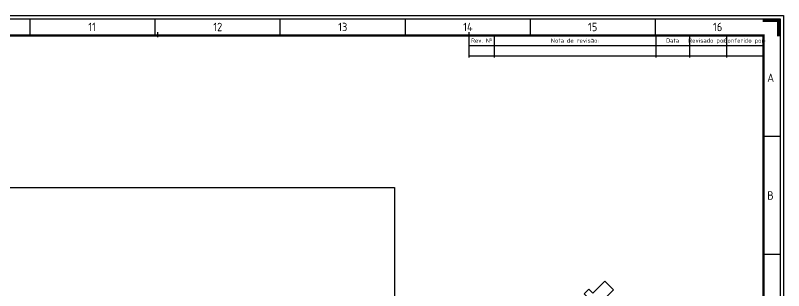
# Model space of a CAD drawing. Header units: millimetres. Extents: x 18768 to 1484868, y -11027 to 520152.
# Drawn here: x 1227618 to 1273271, y 168328 to 184707 of the extents above; entities that cross this region are included whole.
import ezdxf
from ezdxf.enums import TextEntityAlignment as Align

# ---------------------------------------------------------------- set-up
doc = ezdxf.new("R2010")
doc.units = ezdxf.units.MM
for name, color, linetype in [('018', 4, 'Continuous'), ('025', 3, 'Continuous'), ('035', 2, 'Continuous'), ('050', 166, 'Continuous'), ('100', 176, 'Continuous'), ('L025-CONTORNO', 7, 'Continuous'), ('L025-TEXTO', 7, 'Continuous')]:
    doc.layers.add(name, color=color, linetype=linetype)
doc.layers.add('L035-DEMOLIÇÃO', color=40, linetype='Continuous', plot=False)
doc.styles.add('ISO-CP--25', font='isocp.shx', dxfattribs={"height": 250})
doc.styles.add('ISO-CP--50', font='isocp.shx', dxfattribs={"height": 500})

# ---------------------------------------------------------------- blocks, each defined once
blk = doc.blocks.new('A0')
at = {"layer": '025'}
for points in [[(119300, 84500), (119300, 0), (0, 0), (0, 84500)], [(200, 84300), (119100, 84300), (119100, 200), (200, 200)]]:
    blk.add_lwpolyline(points, close=True, dxfattribs=at)
at = {"layer": '035'}
blk.add_line((100600, 82700), (118100, 82700), dxfattribs=at)
at = {"layer": '050'}
for p, q in [((74510, 84300), (74510, 83300)), ((81941, 84300), (81941, 83300)), ((89372, 84300), (89372, 83300)), ((96803, 84300), (96803, 83300)), ((104234, 84300), (104234, 83300)), ((111665, 84300), (111665, 83300)), ((119100, 77290), (118100, 77290)), ((119100, 70282), (118100, 70282))]:
    blk.add_line(p, q, dxfattribs=at)
at = {"layer": '100'}
for p, q in [((82050, 83300), (82150, 83300)), ((82065, 83300), (82135, 83300)), ((82100, 83500), (82100, 83200))]:
    blk.add_line(p, q, dxfattribs=at)
at = {"layer": '100', "const_width": 200}
blk.add_lwpolyline([(119000, 83250), (119000, 84200), (118050, 84200)], dxfattribs=at)
at = {"layer": '100', "const_width": 140}
blk.add_lwpolyline([(2700, 83300), (118100, 83300), (118100, 1200), (2700, 1200)], close=True, dxfattribs=at)
at = {"layer": '050', "style": 'ISO-CP--50'}
for s, p in [('11', (77981, 83558)), ('12', (85409, 83558)), ('13', (92832, 83558)), ('14', (100257, 83558)), ('15', (107676, 83558)), ('16', (115105, 83558)), ('A', (118327, 80542)), ('B', (118327, 73534))]:
    blk.add_text(s, height=500, dxfattribs=at).set_placement(p)
at = {"layer": 'L025-TEXTO', "style": 'ISO-CP--25'}
for s, p in [('Rev. Nº', (101350, 83125)), ('Nota de revisão:', (106899, 83125)), ('Data', (112700, 83125)), ('Revisado por:', (114800, 83125)), ('Conferido por:', (117000, 83125))]:
    blk.add_text(s, height=250, dxfattribs=at).set_placement(p, align=Align.TOP_CENTER)

msp = doc.modelspace()

# ---------------------------------------------------------------- linework, layer by layer
msp.add_lwpolyline([(1262720.725, 167944.246), (1263159.131, 168382.653), (1262650.014, 168891.769), (1261936.053, 168177.808), (1261692.91, 168420.952), (1261410.067, 168138.109), (1261653.21, 167894.966)])
at = {"layer": '018'}
msp.add_line((1254571.022, 182306.522), (1272071.022, 182306.522), dxfattribs=at)
at = {"layer": '035'}
for p, q in [((1256071.022, 183506.522), (1256071.022, 182206.522)), ((1265671.022, 183506.522), (1265671.022, 182206.522)), ((1267671.022, 183506.522), (1267671.022, 182206.522)), ((1269871.022, 183506.522), (1269871.022, 182206.522))]:
    msp.add_line(p, q, dxfattribs=at)
at = {"layer": '050'}
msp.add_line((1254571.022, 183506.522), (1254571.022, 182206.522), dxfattribs=at)
at = {"layer": '100'}
for p, q in [((1254571.022, 183706.522), (1254571.022, 183406.522)), ((1254521.022, 183506.522), (1254621.022, 183506.522)), ((1254536.022, 183506.522), (1254606.022, 183506.522))]:
    msp.add_line(p, q, dxfattribs=at)
at = {"layer": 'L035-DEMOLIÇÃO', "linetype": 'ByBlock', "lineweight": -2}
msp.add_lwpolyline([(1250142.418, 136941.079), (1158244.138, 136941.079), (1158244.138, 174469.673), (1250142.418, 174469.673)], close=True, dxfattribs=at)

# ---------------------------------------------------------------- block references
at = {"layer": 'L025-CONTORNO'}
msp.add_blockref('A0', (1153971.022, 100206.522), dxfattribs=at)

doc.saveas('drawing.dxf')
